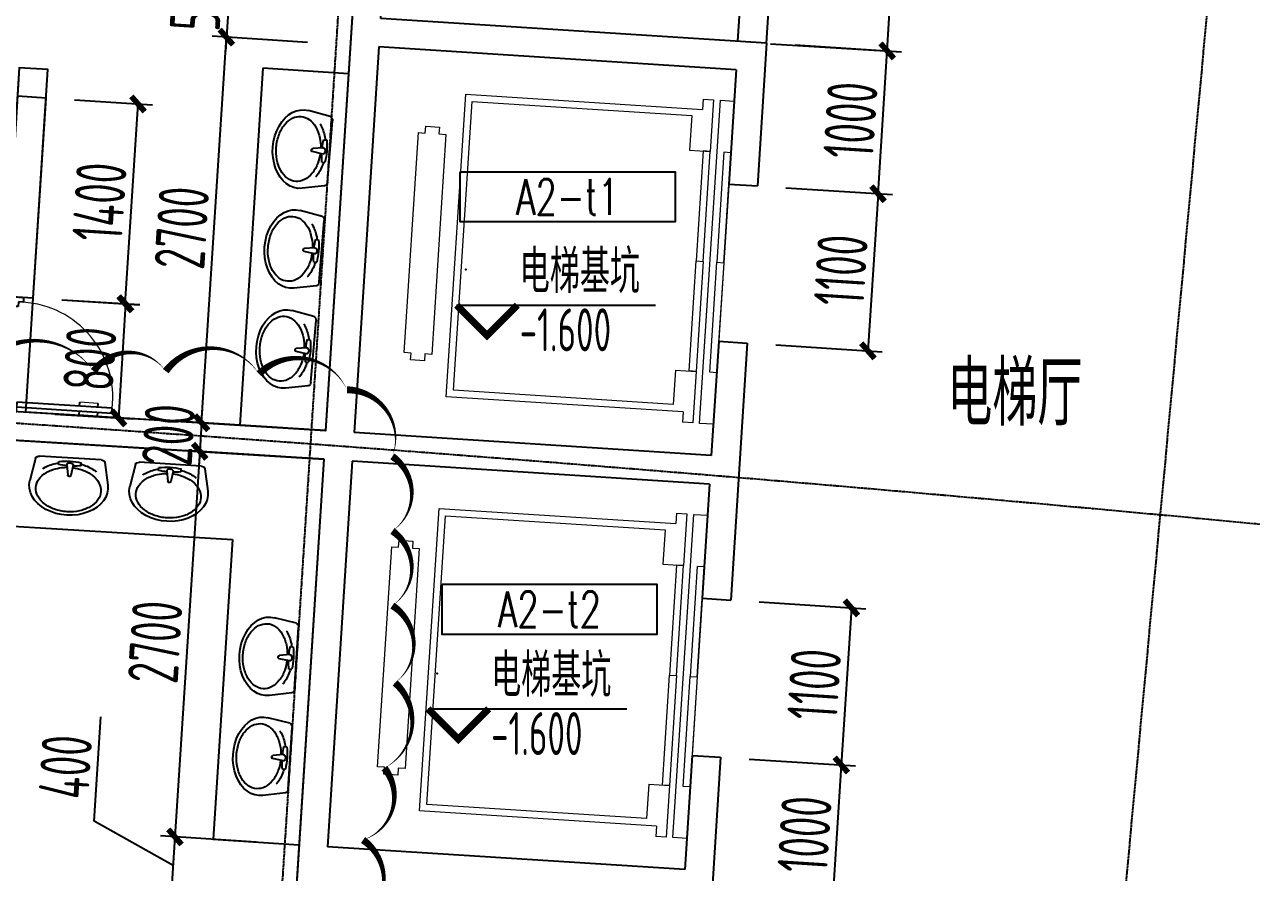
# Model space of a CAD drawing. Header units: millimetres. Extents: x 11639278 to 23698211, y -13072636 to -5537337.
# Drawn here: x 11799443 to 11808014, y -6389309 to -6383384 of the extents above; entities that cross this region are included whole.
import ezdxf
from ezdxf.enums import TextEntityAlignment as Align

# ---------------------------------------------------------------- set-up
doc = ezdxf.new("R2010")
doc.units = ezdxf.units.MM
doc.header["$LTSCALE"] = 10
doc.linetypes.add('A2-RG-AXIS$0$CENTER', pattern=[2, 1.25, -0.25, 0.25, -0.25])
doc.linetypes.add('A2-RG-AXIS$0$DOTE', pattern=[2.42, 2, -0.2, 0.02, -0.2])
for name, color, linetype in [('A2-RB-F1$0$A-DIMS-100', 1, 'Continuous'), ('A2-RD-F1（少）$0$A-1-1-X-toilel$0$A-FIXT', 55, 'Continuous'), ('A2-RG-AXIS$0$A-GRID', 1, 'A2-RG-AXIS$0$CENTER'), ('A2-RI-F1$0$$1$A-SYMB-NUMB-T', 4, 'Continuous'), ('A2-RI-F1$0$$3$A-SYMB', 4, 'Continuous'), ('A2-RI-F1$0$A-DOOR', 32, 'Continuous'), ('A2-RI-F1$0$A-SYMB', 4, 'Continuous'), ('A2-RI-F1$0$A-SYMB-AREA', 4, 'Continuous'), ('A2-RI-F1$0$A-SYMB-NAME', 4, 'Continuous'), ('A2-RI-F1$0$A-WALL', 7, 'Continuous'), ('A2-RS-F1$0$A-HATH-GRAY', 8, 'Continuous')]:
    doc.layers.add(name, color=color, linetype=linetype)
doc.layers.add('A2-RD-F1（少）$0$A-X-AREA', color=6, linetype='Continuous', plot=False)
doc.layers.add('A2-RI-F1$0$A-X-AREA', color=6, linetype='Continuous', plot=False)
doc.layers.add('A2-RV-F1$0$an-stairs', color=3, linetype='Continuous', lineweight=9)
doc.styles.add('A2-RB-F1$0$XD2008', font='hzs.shx', dxfattribs={"width": 0.7, "bigfont": 'hztxt.shx'})
doc.styles.add('A2-RI-F1$0$$1$ECADI-TXT', font='simplex.shx', dxfattribs={"bigfont": 'hztxt.shx'})
doc.styles.add('A2-RI-F1$0$ECADI', font='hzs.shx', dxfattribs={"width": 0.7, "bigfont": 'hztxt.shx'})
doc.styles.add('A2-RI-F1$0$XD2008', font='hzs.shx', dxfattribs={"width": 0.7, "bigfont": 'hztxt.shx'})
doc.dimstyles.new('A2-RB-F1$0$XD100$0', dxfattribs={"dimscale": 100, "dimtxt": 3.5, "dimasz": 1, "dimexe": 1, "dimexo": 2, "dimgap": 0.5, "dimtad": 1, "dimdec": 0, "dimdsep": 46, "dimtxsty": 'A2-RB-F1$0$XD2008', "dimblk1": 'A2-RB-F1$0$_ArchTick', "dimblk2": 'A2-RB-F1$0$_ArchTick', "dimsah": 1, "dimcen": 2.5, "dimclrt": 4, "dimaunit": 1, "dimadec": 0, "dimazin": 0, "dimtfac": 1, "dimtdec": 0, "dimtix": 1, "dimtmove": 1, "dimatfit": 3, "dimfxl": 0, "dimtolj": 1, "dimtzin": 0, "dimarcsym": 0})

# ---------------------------------------------------------------- blocks, each defined once
blk = doc.blocks.new('A2-RG-AXIS')
at = {"layer": 'A2-RG-AXIS$0$A-GRID', "linetype": 'A2-RG-AXIS$0$DOTE'}
for p, q in [((11802922, -6363265.7), (11800933.1, -6394199.2)), ((11809008.7, -6369286.5), (11805278.5, -6409313.1))]:
    blk.add_line(p, q, dxfattribs=at)
for radius in [316700, 313400, 308700]:
    blk.add_arc((11778730.7, -6694178.7), radius, 75.589285, 95.407644, dxfattribs=at)
blk = doc.blocks.new('A2-RV-F1$0$a2-t1')
at = {"layer": 'A2-RV-F1$0$an-stairs', "color": 3}
for p, q in [((-86.6, -1347.2), (86.6, 1347.2)), ((86.6, 1347.2), (2581.5, 1186.8)), ((2578.3, 1136.9), (2411.4, -1457.7)), ((556.7, -1097.2), (692.6, 1016.9)), ((607.8, -1052.2), (737.5, 965.7)), ((692.6, 1016.9), (2346.6, 910.5)), ((737.5, 965.7), (2271.4, 867.1)), ((2326.2, -1283.3), (2471.4, 974.9)), ((2351.2, 982.6), (2346.6, 910.5)), ((2351.2, 982.6), (2423.3, 978)), ((2423.3, 978), (2400.1, 617.6)), ((2471.4, 974.9), (2567.4, 968.7)), ((2271.4, 867.1), (2256, 626.9)), ((2256, 626.9), (2400.1, 617.6)), ((2157.1, -910.6), (2141.7, -1150.9)), ((2157.1, -910.6), (2301.3, -919.9)), ((2301.3, -919.9), (2278.1, -1280.3)), ((2210.7, -1203.5), (556.7, -1097.2)), ((2141.7, -1150.9), (607.8, -1052.2)), ((2210.7, -1203.5), (2206, -1275.6)), ((2278.1, -1280.3), (2206, -1275.6)), ((2422.3, -1289.5), (2326.2, -1283.3)), ((2408.2, -1507.6), (-86.6, -1347.2))]:
    blk.add_line(p, q, dxfattribs=at)
for points in [[(407, -798.1), (403.9, -846.2), (307.8, -840), (310.9, -791.9), (262.9, -788.8), (361.7, 748.7), (409.8, 745.6), (412.9, 793.6), (509, 787.5), (505.9, 739.4), (553.9, 736.3), (455.1, -801.2)], [(2302.7, -148.1), (2350.7, -151.1), (2400.1, 617.6), (2352.1, 620.7)], [(2446.8, -157.3), (2494.8, -160.4), (2544.3, 608.3), (2496.2, 611.4)], [(2302.7, -148.1), (2350.7, -151.1), (2301.3, -919.9), (2253.2, -916.8)], [(2446.8, -157.3), (2494.8, -160.4), (2445.4, -929.2), (2397.4, -926.1)]]:
    blk.add_lwpolyline(points, close=True, dxfattribs=at)
blk = doc.blocks.new('A2-RV-F1')
for p in [(11801832.5, -6384887.4), (11801646.4, -6387781.4)]:
    blk.add_blockref('A2-RV-F1$0$a2-t1', p)
blk = doc.blocks.new('A2-RB-F1$0$_ArchTick')
at = {"color": 0, "linetype": 'ByBlock', "const_width": 0.4}
blk.add_lwpolyline([(-0.5, -0.5), (0.5, 0.5)], dxfattribs=at)
blk = doc.blocks.new('*D1441')
at = {"layer": 'A2-RB-F1$0$A-DIMS-100', "color": 0, "lineweight": -2, "transparency": 16777216}
for p, q in [((11800885.2, -6382972.6), (11800891.6, -6382872.8)), ((11801452.2, -6383009.1), (11800785.4, -6382966.2)), ((11800885.2, -6382972.6), (11800853.1, -6383471.6)), ((11801420.1, -6383508.1), (11800753.3, -6383465.2)), ((11800853.1, -6383471.6), (11800846.7, -6383571.4))]:
    blk.add_line(p, q, dxfattribs=at)
at = {"layer": 'Defpoints', "color": 0, "transparency": 16777216}
for p in [(11801651.8, -6383021.9), (11800853.1, -6383471.6), (11801619.7, -6383520.9)]:
    blk.add_point(p, dxfattribs=at)
at = {"layer": 'A2-RB-F1$0$A-DIMS-100', "color": 0, "lineweight": -2, "transparency": 16777216, "xscale": 100, "yscale": 100, "zscale": 100}
for p, rotation in [((11800885.2, -6382972.6), 266.3211735645602), ((11800853.1, -6383471.6), 86.32117356456017)]:
    blk.add_blockref('A2-RB-F1$0$_ArchTick', p, dxfattribs=dict(at, rotation=rotation))
at = {"layer": 'A2-RB-F1$0$A-DIMS-100', "color": 4, "transparency": 16777216, "insert": (11800644.6, -6383207.7), "char_height": 350, "attachment_point": 5, "rotation": 86.32117, "style": 'A2-RB-F1$0$XD2008'}
blk.add_mtext('\\A1;500', dxfattribs=at)
blk = doc.blocks.new('*D1442')
at = {"layer": 'A2-RB-F1$0$A-DIMS-100', "color": 0, "lineweight": -2, "transparency": 16777216}
for p, q in [((11800679.8, -6386166), (11800853.1, -6383471.6)), ((11801420.1, -6383508.1), (11800753.3, -6383465.2)), ((11801246.9, -6386202.5), (11800580, -6386159.6))]:
    blk.add_line(p, q, dxfattribs=at)
at = {"layer": 'Defpoints', "color": 0, "transparency": 16777216}
for p in [(11800853.1, -6383471.6), (11801619.7, -6383520.9), (11801446.5, -6386215.3)]:
    blk.add_point(p, dxfattribs=at)
at = {"layer": 'A2-RB-F1$0$A-DIMS-100', "color": 0, "lineweight": -2, "transparency": 16777216, "xscale": 100, "yscale": 100, "zscale": 100}
for p, rotation in [((11800853.1, -6383471.6), 86.32117356398663), ((11800679.8, -6386166), 266.3211735639866)]:
    blk.add_blockref('A2-RB-F1$0$_ArchTick', p, dxfattribs=dict(at, rotation=rotation))
at = {"layer": 'A2-RB-F1$0$A-DIMS-100', "color": 4, "transparency": 16777216, "insert": (11800541.9, -6384804.4), "char_height": 350, "attachment_point": 5, "rotation": 86.32117, "style": 'A2-RB-F1$0$XD2008'}
blk.add_mtext('\\A1;2700', dxfattribs=at)
blk = doc.blocks.new('*D1443')
at = {"layer": 'A2-RB-F1$0$A-DIMS-100', "color": 0, "lineweight": -2, "transparency": 16777216}
for p, q in [((11800679.8, -6386166), (11800686.3, -6386066.2)), ((11801246.9, -6386202.5), (11800580, -6386159.6)), ((11800679.8, -6386166), (11800667, -6386365.6)), ((11801234, -6386402.1), (11800567.2, -6386359.2)), ((11800667, -6386365.6), (11800660.6, -6386465.4))]:
    blk.add_line(p, q, dxfattribs=at)
at = {"layer": 'Defpoints', "color": 0, "transparency": 16777216}
for p in [(11801446.5, -6386215.3), (11800667, -6386365.6), (11801433.6, -6386414.9)]:
    blk.add_point(p, dxfattribs=at)
at = {"layer": 'A2-RB-F1$0$A-DIMS-100', "color": 0, "lineweight": -2, "transparency": 16777216, "xscale": 100, "yscale": 100, "zscale": 100}
for p, rotation in [((11800679.8, -6386166), 266.3211735645806), ((11800667, -6386365.6), 86.32117356458068)]:
    blk.add_blockref('A2-RB-F1$0$_ArchTick', p, dxfattribs=dict(at, rotation=rotation))
at = {"layer": 'A2-RB-F1$0$A-DIMS-100', "color": 4, "transparency": 16777216, "insert": (11800448.9, -6386251.4), "char_height": 350, "attachment_point": 5, "rotation": 86.32117, "style": 'A2-RB-F1$0$XD2008'}
blk.add_mtext('\\A1;200', dxfattribs=at)
blk = doc.blocks.new('*D1444')
at = {"layer": 'A2-RB-F1$0$A-DIMS-100', "color": 0, "lineweight": -2, "transparency": 16777216}
for p, q in [((11800667, -6386365.6), (11800493.8, -6389060.1)), ((11801234, -6386402.1), (11800567.2, -6386359.2)), ((11801060.8, -6389096.5), (11800394, -6389053.7))]:
    blk.add_line(p, q, dxfattribs=at)
at = {"layer": 'Defpoints', "color": 0, "transparency": 16777216}
for p in [(11801433.6, -6386414.9), (11800493.8, -6389060.1), (11801260.4, -6389109.4)]:
    blk.add_point(p, dxfattribs=at)
at = {"layer": 'A2-RB-F1$0$A-DIMS-100', "color": 0, "lineweight": -2, "transparency": 16777216, "xscale": 100, "yscale": 100, "zscale": 100}
for p, rotation in [((11800667, -6386365.6), 86.32117356398658), ((11800493.8, -6389060.1), 266.3211735639866)]:
    blk.add_blockref('A2-RB-F1$0$_ArchTick', p, dxfattribs=dict(at, rotation=rotation))
at = {"layer": 'A2-RB-F1$0$A-DIMS-100', "color": 4, "transparency": 16777216, "insert": (11800355.8, -6387698.4), "char_height": 350, "attachment_point": 5, "rotation": 86.32117, "style": 'A2-RB-F1$0$XD2008'}
blk.add_mtext('\\A1;2700', dxfattribs=at)
blk = doc.blocks.new('*D1445')
at = {"layer": 'A2-RB-F1$0$A-DIMS-100', "color": 0, "lineweight": -2, "transparency": 16777216}
for p, q in [((11799929.9, -6388949.4), (11799976.8, -6388220.9)), ((11800480.9, -6389259.8), (11799929.9, -6388949.4)), ((11801060.8, -6389096.5), (11800394, -6389053.7)), ((11800493.8, -6389060.1), (11800468.1, -6389459.5)), ((11801035.1, -6389495.9), (11800368.3, -6389453))]:
    blk.add_line(p, q, dxfattribs=at)
at = {"layer": 'Defpoints', "color": 0, "transparency": 16777216}
for p in [(11801260.4, -6389109.4), (11800468.1, -6389459.5), (11801234.7, -6389508.8)]:
    blk.add_point(p, dxfattribs=at)
at = {"layer": 'A2-RB-F1$0$A-DIMS-100', "color": 0, "lineweight": -2, "transparency": 16777216, "xscale": 100, "yscale": 100, "zscale": 100}
for p, rotation in [((11800493.8, -6389060.1), 86.32117356400697), ((11800468.1, -6389459.5), 266.3211735640069)]:
    blk.add_blockref('A2-RB-F1$0$_ArchTick', p, dxfattribs=dict(at, rotation=rotation))
at = {"layer": 'A2-RB-F1$0$A-DIMS-100', "color": 4, "transparency": 16777216, "insert": (11799728.8, -6388570.7), "char_height": 350, "attachment_point": 5, "rotation": 86.32117, "style": 'A2-RB-F1$0$XD2008'}
blk.add_mtext('\\A1;400', dxfattribs=at)
blk = doc.blocks.new('*D1446')
at = {"layer": 'A2-RB-F1$0$A-DIMS-100', "color": 0, "lineweight": -2, "transparency": 16777216}
for p, q in [((11801931.9, -6383340.6), (11801967.9, -6382781.3)), ((11804456.3, -6383041.5), (11801961.5, -6382881.1)), ((11804426.8, -6383501), (11804462.7, -6382941.7))]:
    blk.add_line(p, q, dxfattribs=at)
at = {"layer": 'Defpoints', "color": 0, "transparency": 16777216}
for p in [(11801961.5, -6382881.1), (11801919.1, -6383540.1), (11804413.9, -6383700.6)]:
    blk.add_point(p, dxfattribs=at)
at = {"layer": 'A2-RB-F1$0$A-DIMS-100', "color": 0, "lineweight": -2, "transparency": 16777216, "xscale": 100, "yscale": 100, "zscale": 100}
for p, rotation in [((11801961.5, -6382881.1), 176.3211735639618), ((11804456.3, -6383041.5), 356.3211735639617)]:
    blk.add_blockref('A2-RB-F1$0$_ArchTick', p, dxfattribs=dict(at, rotation=rotation))
at = {"layer": 'A2-RB-F1$0$A-DIMS-100', "color": 4, "transparency": 16777216, "insert": (11803223.3, -6382736.7), "char_height": 350, "attachment_point": 5, "rotation": 356.32117, "style": 'A2-RB-F1$0$XD2008'}
blk.add_mtext('\\A1;2500', dxfattribs=at)
blk = doc.blocks.new('*D1183')
at = {"layer": 'A2-RB-F1$0$A-DIMS-100', "color": 0, "lineweight": -2, "transparency": 16777216}
for p, q in [((11804426.8, -6383501), (11804462.7, -6382941.7)), ((11804626.4, -6383513.8), (11804662.3, -6382954.5)), ((11804456.3, -6383041.5), (11804356.5, -6383035.1)), ((11804456.3, -6383041.5), (11804655.9, -6383054.3)), ((11804655.9, -6383054.3), (11804755.7, -6383060.7))]:
    blk.add_line(p, q, dxfattribs=at)
at = {"layer": 'Defpoints', "color": 0, "transparency": 16777216}
for p in [(11804655.9, -6383054.3), (11804413.9, -6383700.6), (11804613.5, -6383713.4)]:
    blk.add_point(p, dxfattribs=at)
at = {"layer": 'A2-RB-F1$0$A-DIMS-100', "color": 0, "lineweight": -2, "transparency": 16777216, "xscale": 100, "yscale": 100, "zscale": 100}
for p, rotation in [((11804456.3, -6383041.5), 356.3211735639975), ((11804655.9, -6383054.3), 176.3211735639975)]:
    blk.add_blockref('A2-RB-F1$0$_ArchTick', p, dxfattribs=dict(at, rotation=rotation))
at = {"layer": 'A2-RB-F1$0$A-DIMS-100', "color": 4, "transparency": 16777216, "insert": (11804570.5, -6382823.4), "char_height": 350, "attachment_point": 5, "rotation": 356.32117, "style": 'A2-RB-F1$0$XD2008'}
blk.add_mtext('\\A1;200', dxfattribs=at)
blk = doc.blocks.new('*D1186')
at = {"layer": 'A2-RB-F1$0$A-DIMS-100', "color": 0, "lineweight": -2, "transparency": 16777216}
for p, q in [((11804761.8, -6384524.6), (11805505.1, -6384572.4)), ((11805405.3, -6384565.9), (11805334.7, -6385663.7)), ((11804691.2, -6385622.3), (11805434.5, -6385670.1))]:
    blk.add_line(p, q, dxfattribs=at)
at = {"layer": 'Defpoints', "color": 0, "transparency": 16777216}
for p in [(11804562.2, -6384511.7), (11804491.6, -6385609.5), (11805334.7, -6385663.7)]:
    blk.add_point(p, dxfattribs=at)
at = {"layer": 'A2-RB-F1$0$A-DIMS-100', "color": 0, "lineweight": -2, "transparency": 16777216, "xscale": 100, "yscale": 100, "zscale": 100}
for p, rotation in [((11805405.3, -6384565.9), 86.32117356405924), ((11805334.7, -6385663.7), 266.3211735640593)]:
    blk.add_blockref('A2-RB-F1$0$_ArchTick', p, dxfattribs=dict(at, rotation=rotation))
at = {"layer": 'A2-RB-F1$0$A-DIMS-100', "color": 4, "transparency": 16777216, "insert": (11805145.5, -6385100.4), "char_height": 350, "attachment_point": 5, "rotation": 86.32117, "style": 'A2-RB-F1$0$XD2008'}
blk.add_mtext('\\A1;1100', dxfattribs=at)
blk = doc.blocks.new('*D1187')
at = {"layer": 'A2-RB-F1$0$A-DIMS-100', "color": 0, "lineweight": -2, "transparency": 16777216}
for p, q in [((11804825.9, -6383526.6), (11805569.3, -6383574.4)), ((11805405.3, -6384565.9), (11805469.5, -6383568)), ((11804761.8, -6384524.6), (11805505.1, -6384572.4))]:
    blk.add_line(p, q, dxfattribs=at)
at = {"layer": 'Defpoints', "color": 0, "transparency": 16777216}
for p in [(11804626.4, -6383513.8), (11805469.5, -6383568), (11804562.2, -6384511.7)]:
    blk.add_point(p, dxfattribs=at)
at = {"layer": 'A2-RB-F1$0$A-DIMS-100', "color": 0, "lineweight": -2, "transparency": 16777216, "xscale": 100, "yscale": 100, "zscale": 100}
for p, rotation in [((11805469.5, -6383568), 86.32117356404318), ((11805405.3, -6384565.9), 266.3211735640432)]:
    blk.add_blockref('A2-RB-F1$0$_ArchTick', p, dxfattribs=dict(at, rotation=rotation))
at = {"layer": 'A2-RB-F1$0$A-DIMS-100', "color": 4, "transparency": 16777216, "insert": (11805212.9, -6384052.5), "char_height": 350, "attachment_point": 5, "rotation": 86.32117, "style": 'A2-RB-F1$0$XD2008'}
blk.add_mtext('\\A1;1000', dxfattribs=at)
blk = doc.blocks.new('*D1188')
at = {"layer": 'A2-RB-F1$0$A-DIMS-100', "color": 0, "lineweight": -2, "transparency": 16777216}
for p, q in [((11804575.7, -6387418.6), (11805319, -6387466.4)), ((11805219.3, -6387460), (11805148.7, -6388557.7)), ((11804505.1, -6388516.3), (11805248.5, -6388564.1))]:
    blk.add_line(p, q, dxfattribs=at)
at = {"layer": 'Defpoints', "color": 0, "transparency": 16777216}
for p in [(11804376.1, -6387405.8), (11804305.5, -6388503.5), (11805148.7, -6388557.7)]:
    blk.add_point(p, dxfattribs=at)
at = {"layer": 'A2-RB-F1$0$A-DIMS-100', "color": 0, "lineweight": -2, "transparency": 16777216, "xscale": 100, "yscale": 100, "zscale": 100}
for p, rotation in [((11805219.3, -6387460), 86.32117356405924), ((11805148.7, -6388557.7), 266.3211735640593)]:
    blk.add_blockref('A2-RB-F1$0$_ArchTick', p, dxfattribs=dict(at, rotation=rotation))
at = {"layer": 'A2-RB-F1$0$A-DIMS-100', "color": 4, "transparency": 16777216, "insert": (11804959.4, -6387994.4), "char_height": 350, "attachment_point": 5, "rotation": 86.32117, "style": 'A2-RB-F1$0$XD2008'}
blk.add_mtext('\\A1;1100', dxfattribs=at)
blk = doc.blocks.new('*D1189')
at = {"layer": 'A2-RB-F1$0$A-DIMS-100', "color": 0, "lineweight": -2, "transparency": 16777216}
for p, q in [((11804505.1, -6388516.3), (11805248.5, -6388564.1)), ((11805148.7, -6388557.7), (11805084.5, -6389555.6)), ((11804441, -6389514.3), (11805184.3, -6389562.1))]:
    blk.add_line(p, q, dxfattribs=at)
at = {"layer": 'Defpoints', "color": 0, "transparency": 16777216}
for p in [(11804305.5, -6388503.5), (11804241.4, -6389501.4), (11805084.5, -6389555.6)]:
    blk.add_point(p, dxfattribs=at)
at = {"layer": 'A2-RB-F1$0$A-DIMS-100', "color": 0, "lineweight": -2, "transparency": 16777216, "xscale": 100, "yscale": 100, "zscale": 100}
for p, rotation in [((11805148.7, -6388557.7), 86.32117356369089), ((11805084.5, -6389555.6), 266.3211735636909)]:
    blk.add_blockref('A2-RB-F1$0$_ArchTick', p, dxfattribs=dict(at, rotation=rotation))
at = {"layer": 'A2-RB-F1$0$A-DIMS-100', "color": 4, "transparency": 16777216, "insert": (11804892.1, -6389042.2), "char_height": 350, "attachment_point": 5, "rotation": 86.32117, "style": 'A2-RB-F1$0$XD2008'}
blk.add_mtext('\\A1;1000', dxfattribs=at)
blk = doc.blocks.new('*D886')
at = {"layer": 'A2-RB-F1$0$A-DIMS-100', "color": 0, "lineweight": -2, "transparency": 16777216}
for p, q in [((11799793.3, -6383910.3), (11800336, -6383945.2)), ((11800146.4, -6385335.9), (11800236.2, -6383938.8)), ((11799703.5, -6385307.4), (11800246.2, -6385342.3))]:
    blk.add_line(p, q, dxfattribs=at)
at = {"layer": 'Defpoints', "color": 0, "transparency": 16777216}
for p in [(11799593.7, -6383897.5), (11800236.2, -6383938.8), (11799503.9, -6385294.6)]:
    blk.add_point(p, dxfattribs=at)
at = {"layer": 'A2-RB-F1$0$A-DIMS-100', "color": 0, "lineweight": -2, "transparency": 16777216, "xscale": 100, "yscale": 100, "zscale": 100}
for p, rotation in [((11800236.2, -6383938.8), 86.32117356358567), ((11800146.4, -6385335.9), 266.3211735635857)]:
    blk.add_blockref('A2-RB-F1$0$_ArchTick', p, dxfattribs=dict(at, rotation=rotation))
at = {"layer": 'A2-RB-F1$0$A-DIMS-100', "color": 4, "transparency": 16777216, "insert": (11799966.8, -6384622.9), "char_height": 350, "attachment_point": 5, "rotation": 86.32117, "style": 'A2-RB-F1$0$XD2008'}
blk.add_mtext('\\A1;1400', dxfattribs=at)
blk = doc.blocks.new('*D887')
at = {"layer": 'A2-RB-F1$0$A-DIMS-100', "color": 0, "lineweight": -2, "transparency": 16777216}
for p, q in [((11799703.5, -6385306.8), (11800248.6, -6385340.3)), ((11800148.8, -6385334.2), (11800099.8, -6386132.7)), ((11799654.5, -6386105.3), (11800199.6, -6386138.8))]:
    blk.add_line(p, q, dxfattribs=at)
at = {"layer": 'Defpoints', "color": 0, "transparency": 16777216}
for p in [(11799503.9, -6385294.6), (11799454.9, -6386093.1), (11800099.8, -6386132.7)]:
    blk.add_point(p, dxfattribs=at)
at = {"layer": 'A2-RB-F1$0$A-DIMS-100', "color": 0, "lineweight": -2, "transparency": 16777216, "xscale": 100, "yscale": 100, "zscale": 100}
for p, rotation in [((11800148.8, -6385334.2), 86.4863543222345), ((11800099.8, -6386132.7), 266.4863543222345)]:
    blk.add_blockref('A2-RB-F1$0$_ArchTick', p, dxfattribs=dict(at, rotation=rotation))
at = {"layer": 'A2-RB-F1$0$A-DIMS-100', "color": 4, "transparency": 16777216, "insert": (11799899.7, -6385719.6), "char_height": 350, "attachment_point": 5, "rotation": 86.48635, "style": 'A2-RB-F1$0$XD2008'}
blk.add_mtext('\\A1;800', dxfattribs=at)
blk = doc.blocks.new('*D1139')
at = {"layer": 'A2-RB-F1$0$A-DIMS-100', "color": 0, "lineweight": -2, "transparency": 16777216}
for p, q in [((11804744.7, -6382021.8), (11805658.8, -6382076.4)), ((11805469.5, -6383568), (11805559, -6382070.4)), ((11804655.2, -6383519.4), (11805569.3, -6383574))]:
    blk.add_line(p, q, dxfattribs=at)
at = {"layer": 'Defpoints', "color": 0, "transparency": 16777216}
for p in [(11804545.1, -6382009.8), (11805559, -6382070.4), (11804455.6, -6383507.4)]:
    blk.add_point(p, dxfattribs=at)
at = {"layer": 'A2-RB-F1$0$A-DIMS-100', "color": 0, "lineweight": -2, "transparency": 16777216, "xscale": 100, "yscale": 100, "zscale": 100}
for p, rotation in [((11805559, -6382070.4), 86.5812170971296), ((11805469.5, -6383568), 266.5812170971296)]:
    blk.add_blockref('A2-RB-F1$0$_ArchTick', p, dxfattribs=dict(at, rotation=rotation))
at = {"layer": 'A2-RB-F1$0$A-DIMS-100', "color": 4, "transparency": 16777216, "insert": (11805289.6, -6382805.8), "char_height": 350, "attachment_point": 5, "rotation": 86.58122, "style": 'A2-RB-F1$0$XD2008'}
blk.add_mtext('\\A1;1500', dxfattribs=at)
blk = doc.blocks.new('A2-RS-F1')
at = {"layer": 'A2-RS-F1$0$A-HATH-GRAY', "ltscale": 3}
h = blk.add_hatch(color=256, dxfattribs=at)
h.paths.add_polyline_path([(11790490.7, -6377046.5), (11789491.3, -6377010.6), (11789445.2, -6378310.2), (11790444.5, -6378345.7)], flags=16)
h.paths.add_polyline_path([(11794711.1, -6377235.6), (11794112.3, -6377197.1), (11794061, -6377995.6), (11794659.8, -6378034.1)], flags=0)
h.paths.add_polyline_path([(11794483.3, -6380778.7), (11793884.5, -6380740.2), (11793833.2, -6381538.6), (11794432, -6381577.1)], flags=0)
h.paths.add_polyline_path([(11793886.5, -6390060.6), (11793287.7, -6390022.1), (11793236.4, -6390820.5), (11793835.2, -6390859)], flags=0)
h.paths.add_polyline_path([(11793658.7, -6393603.7), (11793059.9, -6393565.2), (11793008.6, -6394363.6), (11793607.4, -6394402.1)], flags=0)
h.paths.add_polyline_path([(11789926.5, -6392936.5), (11788927.1, -6392900.6), (11788881, -6394200.2), (11789880.4, -6394235.7)], flags=16)
h.paths.add_polyline_path([(11781272, -6392739.2), (11780272, -6392732.1), (11780263.2, -6394032.4), (11781263.2, -6394039.2)], flags=16)
h.paths.add_polyline_path([(11772615.4, -6392790.7), (11771615.7, -6392812.3), (11771644.2, -6394112.4), (11772644, -6394090.4)], flags=16)
h.paths.add_polyline_path([(11771835.6, -6400549.4, 1), (11772735.6, -6400549.4, 1)])
h.paths.add_polyline_path([(11789601.8, -6400663.7, 1), (11788701.8, -6400663.7, 1)], flags=0)
h.paths.add_polyline_path([(11797125.5, -6401083.9, 1), (11798025.5, -6401083.9, 1)], flags=0)
h.paths.add_polyline_path([(11772266.5, -6376894.6), (11771266.7, -6376916.1), (11771295.3, -6378216.2), (11772295, -6378194.3)], flags=16)
h.paths.add_polyline_path([(11781379.7, -6376839.6), (11780379.7, -6376832.4), (11780370.9, -6378132.8), (11781370.9, -6378139.6)], flags=16)
h.paths.add_polyline_path([(11752826.5, -6385566), (11752029, -6385629.4), (11752187.6, -6387623.1), (11752985.1, -6387559.7)], flags=17)
h.paths.add_polyline_path([(11757362.8, -6385212.9), (11756565.3, -6385276.3), (11756723.9, -6387270.1), (11757521.2, -6387204.8)], flags=17)
h.paths.add_polyline_path([(11762965.1, -6393140.9), (11763031, -6394439.6), (11764029.7, -6394388.9), (11763963.9, -6393090.2)])
h.paths.add_polyline_path([(11793008.6, -6394363.6), (11793607.4, -6394402.1), (11793658.7, -6393603.7), (11793059.9, -6393565.2)], flags=17)
h.paths.add_polyline_path([(11793236.4, -6390820.5), (11793835.2, -6390859), (11793886.5, -6390060.6), (11793287.7, -6390022.1)], flags=17)
h.paths.add_polyline_path([(11793833.2, -6381538.6), (11794432, -6381577.1), (11794483.3, -6380778.7), (11793884.5, -6380740.2)], flags=17)
h.paths.add_polyline_path([(11794061, -6377995.6), (11794659.8, -6378034.1), (11794711.1, -6377235.6), (11794112.3, -6377197.1)], flags=17)
h.paths.add_polyline_path([(11762159.9, -6377261.3), (11762225.8, -6378560), (11763224.5, -6378509.3), (11763158.6, -6377210.6)], flags=17)
edge = h.paths.add_edge_path(flags=16)
edge.add_arc((11772285.6, -6400549.4), 450, 0, 360)
edge = h.paths.add_edge_path(flags=16)
edge.add_arc((11789151.8, -6400663.7), 450, 0, 360)
edge = h.paths.add_edge_path()
edge.add_arc((11763857, -6400855.6), 450, 0, 360)
edge = h.paths.add_edge_path(flags=17)
edge.add_arc((11797575.5, -6401083.9), 450, 0, 360)
edge = h.paths.add_edge_path()
edge.add_arc((11755440.6, -6401403.6), 450, 0, 360)
h.paths.add_polyline_path([(11756756.1, -6377586.7), (11756914.7, -6379580.4), (11756117.2, -6379643.9), (11755958.6, -6377650.1)], flags=17)
h.paths.add_polyline_path([(11757322.6, -6394796.6), (11758120, -6394731.3), (11758001.2, -6393237.8), (11757203.7, -6393301.3)])
h.paths.add_polyline_path([(11752786.3, -6395149.5), (11753583.8, -6395086), (11753449, -6393391.4), (11752651.5, -6393454.8)])
h.paths.add_polyline_path([(11751581, -6379997.1), (11752378.4, -6379933.7), (11752219.8, -6377940), (11751422.4, -6378003.4)])
edge = h.paths.add_edge_path()
edge.add_line((11771615.7, -6392812.7), (11771644.2, -6394112.4))
edge.add_line((11771644.2, -6394112.4), (11772644, -6394090.4))
edge.add_line((11772644, -6394090.4), (11772615.4, -6392790.7))
edge.add_line((11772615.4, -6392790.7), (11771615.7, -6392812.3))
edge.add_line((11780272, -6392732.4), (11780263.2, -6394032.4))
edge.add_line((11780263.2, -6394032.4), (11781263.2, -6394039.2))
edge.add_line((11781263.2, -6394039.2), (11781272, -6392739.2))
edge.add_line((11781272, -6392739.2), (11780272, -6392732.1))
edge.add_line((11788927.1, -6392901), (11788881, -6394200.2))
edge.add_line((11788881, -6394200.2), (11789880.4, -6394235.7))
edge.add_line((11789880.4, -6394235.7), (11789926.5, -6392936.5))
edge.add_line((11789926.5, -6392936.5), (11788927.1, -6392900.6))
edge.add_line((11789491.3, -6377011), (11789445.2, -6378310.2))
edge.add_line((11789445.2, -6378310.2), (11790444.5, -6378345.7))
edge.add_line((11790444.5, -6378345.7), (11790490.7, -6377046.5))
edge.add_line((11790490.7, -6377046.5), (11789491.3, -6377010.6))
edge.add_line((11780379.7, -6376832.8), (11780370.9, -6378132.8))
edge.add_line((11780370.9, -6378132.8), (11781370.9, -6378139.6))
edge.add_line((11781370.9, -6378139.6), (11781379.7, -6376839.6))
edge.add_line((11781379.7, -6376839.6), (11780379.7, -6376832.4))
edge.add_line((11771266.7, -6376916.5), (11771295.3, -6378216.2))
edge.add_line((11771295.3, -6378216.2), (11772295, -6378194.3))
edge.add_line((11772295, -6378194.3), (11772266.5, -6376894.6))
edge.add_line((11772266.5, -6376894.6), (11771266.7, -6376916.1))
edge.add_line((11756723.9, -6387270.1), (11757521.2, -6387204.8))
edge.add_line((11756565.3, -6385276.3), (11757362.8, -6385212.9))
edge.add_line((11756565.3, -6385276.3), (11756723.9, -6387270.1))
edge.add_line((11752187.6, -6387623.1), (11752985.1, -6387559.7))
edge.add_line((11752029, -6385629.4), (11752826.5, -6385566))
edge.add_line((11752029, -6385629.4), (11752187.6, -6387623.2))
edge.add_line((11752826.5, -6385566), (11752985.1, -6387559.7))
edge.add_line((11757362.2, -6385205.2), (11757521.2, -6387204.8))
edge = h.paths.add_edge_path()
edge.add_arc((11847549.5, -6408655.2), 450, 0, 360)
h.paths.add_polyline_path([(11818747.1, -6372607.5), (11817357.2, -6372439.1), (11817138.8, -6374225.8), (11818528.7, -6374394.2)])
h.paths.add_polyline_path([(11827964.2, -6373889.1), (11826579.8, -6373680.9), (11826310.1, -6375460.6), (11827694.6, -6375668.8)])
h.paths.add_polyline_path([(11837140.7, -6375434.8), (11835762.8, -6375187), (11835442.2, -6376958.2), (11836820.1, -6377206.1)])
h.paths.add_polyline_path([(11814457.2, -6396161.7), (11815846.9, -6396331.6), (11816041, -6394743.5), (11814651.4, -6394573.1)])
h.paths.add_polyline_path([(11851385, -6401917.5), (11850605.4, -6401737.8), (11850371.1, -6402710), (11851150.7, -6402889.7)])
h.paths.add_polyline_path([(11846959.8, -6400859), (11846180.2, -6400679.3), (11845945.9, -6401651.6), (11846725.5, -6401831.3)])
h.paths.add_polyline_path([(11841338.2, -6400630.1), (11839968.3, -6400341.3), (11840298.4, -6398775.8), (11841668.4, -6399064)])
h.paths.add_polyline_path([(11831505.8, -6398704), (11832883.4, -6398953.4), (11833168.4, -6397379), (11831790.9, -6397129.1)])
h.paths.add_polyline_path([(11822999.8, -6397310.5), (11824384, -6397520.2), (11824623.6, -6395938.3), (11823239.5, -6395728)])
h.paths.add_polyline_path([(11806985.1, -6395311.3), (11806188.5, -6395237.1), (11806299.9, -6394042), (11807096.4, -6394116.5)])
h.paths.add_polyline_path([(11800592, -6394828.7), (11801190.8, -6394867.2), (11801242.1, -6394068.8), (11800643.4, -6394030.3)])
h.paths.add_polyline_path([(11793008.6, -6394363.6), (11793607.4, -6394402.1), (11793658.7, -6393603.7), (11793059.9, -6393565.2)], flags=17)
h.paths.add_polyline_path([(11800819.8, -6391285.9), (11801418.6, -6391324.4), (11801469.9, -6390525.9), (11800871.2, -6390487.4)])
h.paths.add_polyline_path([(11793236.4, -6390820.5), (11793835.2, -6390859), (11793886.5, -6390060.6), (11793287.7, -6390022.1)], flags=17)
h.paths.add_polyline_path([(11853037, -6395063.6), (11853271.3, -6394091.4), (11852491.7, -6393911.7), (11852257.4, -6394883.9)])
h.paths.add_polyline_path([(11854911.5, -6387286.2), (11855145.9, -6386314), (11854366.3, -6386134.3), (11854131.9, -6387106.5)])
h.paths.add_polyline_path([(11846269, -6377243.5), (11844898.8, -6376956.1), (11844527.5, -6378717.4), (11845897.7, -6379004.7)])
h.paths.add_polyline_path([(11848611.8, -6394005), (11848846.2, -6393032.8), (11848066.6, -6392853.1), (11847832.2, -6393825.3)])
h.paths.add_polyline_path([(11850486.4, -6386227.4), (11850720.8, -6385255.2), (11849941.2, -6385075.5), (11849706.8, -6386047.7)])
h.paths.add_polyline_path([(11843712.1, -6384523.3), (11844299.2, -6384647.1), (11844423, -6384060), (11843835.9, -6383936.2)])
h.paths.add_polyline_path([(11842061.7, -6392351.2), (11842648.8, -6392475), (11842772.6, -6391887.9), (11842185.5, -6391764.1)])
h.paths.add_polyline_path([(11808357.4, -6373042.4), (11808954.8, -6373098.1), (11809029, -6372301.4), (11808431.6, -6372245.8)])
h.paths.add_polyline_path([(11793833.2, -6381538.6), (11794432, -6381577.1), (11794483.3, -6380778.7), (11793884.5, -6380740.2)], flags=17)
h.paths.add_polyline_path([(11801416.6, -6382004.6), (11802015.3, -6382043.1), (11802066.7, -6381244.7), (11801467.9, -6381206.2)])
h.paths.add_polyline_path([(11801644.4, -6378461.8), (11802243.1, -6378500.3), (11802294.5, -6377701.9), (11801695.7, -6377663.4)])
h.paths.add_polyline_path([(11794061, -6377995.6), (11794659.8, -6378034.1), (11794711.1, -6377235.6), (11794112.3, -6377197.1)], flags=17)
h.paths.add_polyline_path([(11808460.5, -6379479.9), (11807663.9, -6379405.7), (11807775.3, -6378210.6), (11808571.8, -6378285.1)])
edge = h.paths.add_edge_path(flags=16)
edge.add_arc((11772285.6, -6400549.4), 450, 0, 360)
edge = h.paths.add_edge_path(flags=17)
edge.add_arc((11789151.8, -6400663.7), 450, 0, 360)
edge = h.paths.add_edge_path(flags=17)
edge.add_arc((11797575.5, -6401083.9), 450, 0, 360)
edge = h.paths.add_edge_path()
edge.add_arc((11805983.7, -6401745.9), 450, 0, 360)
edge = h.paths.add_edge_path()
edge.add_arc((11814369.4, -6402649), 450, 0, 360)
edge = h.paths.add_edge_path()
edge.add_arc((11822725.7, -6403792.5), 450, 0, 360)
edge = h.paths.add_edge_path()
edge.add_arc((11831045.7, -6405175.5), 450, 0, 360)
edge = h.paths.add_edge_path()
edge.add_arc((11839322.6, -6406796.9), 450, 0, 360)
edge = h.paths.add_edge_path(flags=17)
edge.add_line((11771615.7, -6392812.7), (11771644.2, -6394112.4))
edge.add_line((11771644.2, -6394112.4), (11772644, -6394090.4))
edge.add_line((11772644, -6394090.4), (11772615.4, -6392790.7))
edge.add_line((11772615.4, -6392790.7), (11771615.7, -6392812.3))
edge.add_line((11780272, -6392732.4), (11780263.2, -6394032.4))
edge.add_line((11780263.2, -6394032.4), (11781263.2, -6394039.2))
edge.add_line((11781263.2, -6394039.2), (11781272, -6392739.2))
edge.add_line((11781272, -6392739.2), (11780272, -6392732.1))
edge.add_line((11788927.1, -6392901), (11788881, -6394200.2))
edge.add_line((11788881, -6394200.2), (11789880.4, -6394235.7))
edge.add_line((11789880.4, -6394235.7), (11789926.5, -6392936.5))
edge.add_line((11789926.5, -6392936.5), (11788927.1, -6392900.6))
edge.add_line((11789491.3, -6377011), (11789445.2, -6378310.2))
edge.add_line((11789445.2, -6378310.2), (11790444.5, -6378345.7))
edge.add_line((11790444.5, -6378345.7), (11790490.7, -6377046.5))
edge.add_line((11790490.7, -6377046.5), (11789491.3, -6377010.6))
edge.add_line((11780379.7, -6376832.8), (11780370.9, -6378132.8))
edge.add_line((11780370.9, -6378132.8), (11781370.9, -6378139.6))
edge.add_line((11781370.9, -6378139.6), (11781379.7, -6376839.6))
edge.add_line((11781379.7, -6376839.6), (11780379.7, -6376832.4))
edge.add_line((11771266.7, -6376916.5), (11771295.3, -6378216.2))
edge.add_line((11771295.3, -6378216.2), (11772295, -6378194.3))
edge.add_line((11772295, -6378194.3), (11772266.5, -6376894.6))
edge.add_line((11772266.5, -6376894.6), (11771266.7, -6376916.1))
edge = h.paths.add_edge_path()
edge.add_arc((11780719.5, -6400485.4), 450, 0, 360)
blk = doc.blocks.new('A2-RI-F1$0$ECADI-TAG-HGHT（国标）')
at = {"color": 1}
blk.add_line((-2.121, 2.121), (11.768, 2.121), dxfattribs=at)
at = {"color": 1, "const_width": 0.5}
blk.add_lwpolyline([(-2.121, 2.121), (0, 0), (2.121, 2.121)], dxfattribs=at)
at = {"color": 1}
blk.add_point((-1.481, 4.6), dxfattribs=at)
at = {"style": 'A2-RI-F1$0$XD2008', "width": 0.7}
blk.add_attdef('FL', text='', height=3, dxfattribs=at).set_placement((-2.689, 2.967), align=Align.RIGHT)
for tag, p in [('F.F.L.', (2.284, 2.967)), ('T.O.S.', (2.284, -1.104))]:
    blk.add_attdef(tag, p, '', height=3, dxfattribs=at)
blk = doc.blocks.new('A2-RI-F1$0$5erhfh')
at = {"layer": 'A2-RI-F1$0$A-SYMB-AREA', "style": 'A2-RI-F1$0$ECADI', "width": 0.7}
blk.add_attdef('340M2', text='', height=2.5, dxfattribs=at).set_placement((0, 1.25), align=Align.MIDDLE_LEFT)
at = {"layer": 'A2-RI-F1$0$A-SYMB-NAME', "style": 'A2-RI-F1$0$ECADI', "width": 0.7}
blk.add_attdef('CHINESENAME', (-12.292, 3.087), '', height=4.5, dxfattribs=at)
blk = doc.blocks.new('A2-RI-F1$0$door-1000')
for p, q in [((0.649, 0.647), (0.708, 0.706)), ((0.679, 0.618), (0.649, 0.647)), ((0.708, 0.647), (0.679, 0.618)), ((0.708, 0.706), (0.708, 0.706)), ((0.708, 0.706), (0.767, 0.647)), ((0.738, 0.617), (0.708, 0.647)), ((0.767, 0.647), (0.738, 0.617)), ((0.059, 0.059), (0, 0)), ((0, 0), (0.059, -0.059)), ((0, 0), (0, 0)), ((0.088, 0.029), (0.059, 0.059)), ((0.059, 0), (0.088, 0.029)), ((0.088, -0.03), (0.059, 0)), ((0.059, -0.059), (0.088, -0.03)), ((0.118, 0), (0.088, -0.03)), ((0.088, -0.03), (0.677, -0.62)), ((0.706, -0.59), (0.118, 0)), ((0.451, -0.443), (0.476, -0.418)), ((0.505, -0.389), (0.53, -0.364)), ((0.564, -0.557), (0.589, -0.532)), ((0.618, -0.502), (0.643, -0.477)), ((0.677, -0.62), (0.706, -0.59))]:
    blk.add_line(p, q)
at = {"lineweight": 13}
for p, q in [((0.643, -0.477), (0.53, -0.364)), ((0.564, -0.557), (0.451, -0.443))]:
    blk.add_line(p, q, dxfattribs=at)
blk.add_arc((0.148, 0.028), 0.833, 312.035, 44.9727, dxfattribs=at)
blk = doc.blocks.new('A2-RI-F1$0$$1$ECADI-TAG-CODE')
at = {"layer": 'A2-RI-F1$0$$1$A-SYMB-NUMB-T', "color": 1}
blk.add_lwpolyline([(0, 3.5), (15, 3.5), (15, 0), (0, 0)], close=True, dxfattribs=at)
at = {"layer": 'A2-RI-F1$0$$1$A-SYMB-NUMB-T', "style": 'A2-RI-F1$0$$1$ECADI-TXT', "width": 0.7}
blk.add_attdef('CODE', text='', height=2.5, dxfattribs=at).set_placement((7.5, 1.75), align=Align.MIDDLE_CENTER)
blk = doc.blocks.new('A2-RI-F1')
at = {"layer": 'A2-RI-F1$0$A-WALL'}
for p, q in [((11801751.6, -6383028.3), (11801546.3, -6386221.5)), ((11804626.4, -6383513.8), (11801931.9, -6383340.6)), ((11801919.1, -6383540.1), (11801745.8, -6386234.6)), ((11804413.9, -6383700.6), (11801919.1, -6383540.1)), ((11804626.4, -6383513.8), (11804562.2, -6384511.7)), ((11804413.9, -6383700.6), (11804362.6, -6384498.9)), ((11799593.7, -6383897.5), (11799394.1, -6383885.2)), ((11799503.9, -6385294.6), (11799593.7, -6383897.5)), ((11804362.6, -6384498.9), (11804562.2, -6384511.7)), ((11799503.9, -6385294.6), (11793814.6, -6384945.2)), ((11804292, -6385596.6), (11804240.7, -6386395)), ((11804292, -6385596.6), (11804491.6, -6385609.5)), ((11804491.6, -6385609.5), (11804376.1, -6387405.8)), ((11801546.3, -6386221.5), (11793763.2, -6385743.6)), ((11801533.4, -6386421.1), (11797569.8, -6386177.7)), ((11804240.7, -6386395), (11801745.8, -6386234.6)), ((11801533.4, -6386421.1), (11801334.5, -6389515.2)), ((11801733, -6386434.2), (11801559.8, -6389128.6)), ((11804227.9, -6386594.6), (11801733, -6386434.2)), ((11804227.9, -6386594.6), (11804176.5, -6387392.9)), ((11804176.5, -6387392.9), (11804376.1, -6387405.8)), ((11804105.9, -6388490.7), (11804054.6, -6389289)), ((11804105.9, -6388490.7), (11804305.5, -6388503.5)), ((11804305.5, -6388503.5), (11804241.4, -6389501.4)), ((11804054.6, -6389289), (11801559.8, -6389128.6))]:
    blk.add_line(p, q, dxfattribs=at)
at = {"layer": 'A2-RI-F1$0$A-X-AREA'}
for points in [[(11794032.8, -6381551.5), (11794431.9, -6381577.6), (11794471.1, -6380978.3), (11801455.1, -6381405.8), (11801418.4, -6382004.7), (11801815.7, -6382030.3), (11801546.3, -6386221.7), (11799452.6, -6386092.9), (11799606.6, -6383697.9), (11799406.9, -6383685.6), (11799321.1, -6385083), (11793827.4, -6384745.7)], [(11793750.4, -6385943.2), (11801533.4, -6386421.1), (11801270.3, -6390513.1), (11793487.3, -6390034.9)]]:
    blk.add_lwpolyline(points, close=True, dxfattribs=at)
at = {"layer": 'Defpoints'}
blk.add_lwpolyline([(11801808, -6389640.1, 0, 50, 0.520567), (11801808, -6389081.7, 0, 50, 0.520567), (11801808, -6389081.7, 0, 50, 0.520567), (11801957, -6388579.1, 0, 50, 0.520567), (11801957, -6388579.1, 0, 50, 0.520567), (11802031.6, -6387983.5, 0, 50, 0.520567), (11802031.6, -6387983.5, 0, 50, 0.520567), (11802012.9, -6387443.6, 0, 50, 0.520567), (11802012.9, -6387443.6, 0, 50, 0.520567), (11802012.9, -6386922.5, 0, 50, 0.520567), (11802012.9, -6386922.5, 0, 50, 0.520567), (11802012.9, -6386401.3, 0, 50, 0.520567), (11802012.9, -6386401.3, 0, 50, 0.520567), (11801696.3, -6385935.9, 0, 50, 0.520567), (11801696.3, -6385935.9, 0, 50, 0.520567), (11801081.6, -6385824.2, 0, 50, 0.520567), (11801081.6, -6385824.2, 0, 50, 0.520567), (11800429.7, -6385805.6, 0, 50, 0.520567), (11800429.7, -6385805.6, 0, 50, 0.520567), (11799926.8, -6385805.6, 0, 50, 0.520567), (11799926.8, -6385805.6, 0, 50, 0.520567), (11799107.3, -6385805.6, 0, 50, 0.520567)], format="xyseb", dxfattribs=at)
blk.add_blockref('A2-RS-F1', (0, 0))
ref = blk.add_blockref('A2-RI-F1$0$5erhfh', (11807117.5, -6386495.1), dxfattribs=dict(xscale=100, yscale=100, zscale=100))
ref.add_attrib('CHINESENAME', '电梯厅', (11805888.4, -6386186.3), dxfattribs={"layer": 'A2-RI-F1$0$A-SYMB-NAME', "height": 450, "style": 'A2-RI-F1$0$ECADI', "width": 0.7})
at = {"layer": 'A2-RI-F1$0$$3$A-SYMB', "xscale": 100.0000000099317, "yscale": 100.0000000099317, "zscale": 100.0000000099317}
for p, values in [((11802487.3, -6384763.4), {'CODE': 'A2-t1'}), ((11802360.3, -6387644.8), {'CODE': 'A2-t2'})]:
    blk.add_blockref('A2-RI-F1$0$$1$ECADI-TAG-CODE', p, dxfattribs=at).add_auto_attribs(values)
at = {"layer": 'A2-RI-F1$0$A-DOOR', "xscale": 800.0000000006313, "yscale": 800.0000000006313, "zscale": 800.0000000006313, "rotation": 41.42016649056475}
blk.add_blockref('A2-RI-F1$0$door-1000', (11799319.5, -6386084.7), dxfattribs=at)
at = {"layer": 'A2-RI-F1$0$A-SYMB', "xscale": 99.99999999989086, "yscale": 99.99999999989086, "zscale": 99.99999999989086}
for p in [(11802673.7, -6385556.5), (11802473.8, -6388377.5)]:
    blk.add_blockref('A2-RI-F1$0$ECADI-TAG-HGHT（国标）', p, dxfattribs=at).add_auto_attribs({'F.F.L.': '电梯基坑', 'T.O.S.': '-1.600'})
blk = doc.blocks.new('A2-RD-F1（少）$0$A-1-1-X-toilel$0$A-1-10-01~10(B1~wd)$0$A$C39426295')
at = {"layer": 'A2-RD-F1（少）$0$A-1-1-X-toilel$0$A-FIXT'}
for p, q in [((29.2, 382.7, 4500), (0, 227, 4500)), ((488.5, 400, 4500), (56.5, 400, 4500)), ((193.7, 350.8, 4500), (193.7, 371.4, 4500)), ((250.5, 351.1, 4500), (261.5, 278.8, 4500)), ((294.5, 351.1, 4500), (283.5, 278.8, 4500)), ((351.2, 350.8, 4500), (351.2, 371.4, 4500)), ((515.7, 382.7, 4500), (544.9, 227, 4500))]:
    blk.add_line(p, q, dxfattribs=at)
at = {"layer": 'A2-RD-F1（少）$0$A-1-1-X-toilel$0$A-FIXT', "extrusion": (0, 0, -1)}
for centre, major_axis, start_param, end_param in [((56.5, 380, 4500), (27.5, 0), 3.277215, 4.712389), ((267, 182.2, 4500), (257.5, 0), 3.959185, 4.341951), ((272.5, 171.9, 4500), (272.7, 0), 4.341951, 4.419347), ((272.5, 125.2, 4500), (347.6, 0), 4.483782, 4.712389), ((272.5, 597, 4500), (347.6, 0), 1.631074, 1.799403), ((272.5, 351.1, 4500), (22, 0), 3.141593, 6.283185), ((272.5, 125.2, 4500), (347.6, 0), -1.570796, -1.342189), ((272.5, 597, 4500), (347.6, 0), 1.342189, 1.510519), ((272.5, 171.9, 4500), (272.7, 0), -1.277754, -1.200359), ((278, 182.2, 4500), (257.5, 0), -1.200359, -0.817592), ((488.5, 380, 4500), (27.5, 0), 4.712389, 6.147563), ((258.5, 175, 4500), (214.8, 0), 3.55759, 3.959185), ((414.3, 151.7, 4500), (396.8, 0), 3.737677, 3.75941), ((267, 168.5, 4500), (227.2, 0), 3.959185, 4.341951), ((272.5, 158.2, 4500), (242.4, 0), 4.341951, 4.629594), ((272.5, 278.8, 4500), (11, 0), -0.000069, 3.141524), ((272.5, 158.2, 4500), (242.4, 0), -1.488001, -1.200359), ((278, 168.5, 4500), (227.2, 0), -1.200359, -0.817592), ((286.5, 175, 4500), (214.8, 0), -0.817592, -0.415998), ((130.6, 151.7, 4500), (396.8, 0), -0.617817, -0.596084), ((272.5, 200, 4500), (275, 0), -0.135622, 3.277215), ((245.3, 179.3, 4500), (200.4, 0), 3.141593, 3.55759), ((245.3, 179.3, 4500), (200.4, 0), 2.725595, 3.141593), ((299.7, 179.3, 4500), (200.4, 0), -0.415998, 0), ((299.7, 179.3, 4500), (200.4, 0), 0, 0.415998), ((258.5, 183.5, 4500), (214.8, 0), 2.324001, 2.725595), ((286.5, 183.5, 4500), (214.8, 0), 0.415998, 0.817592), ((267, 190.1, 4500), (227.2, 0), 1.941234, 2.324001), ((272.5, 200.4, 4500), (242.4, 0), 1.570796, 1.941234), ((272.5, 200.4, 4500), (242.4, 0), 1.200359, 1.570796), ((278, 190.1, 4500), (227.2, 0), 0.817592, 1.200359)]:
    blk.add_ellipse(centre, major_axis=major_axis, ratio=0.727273, start_param=start_param, end_param=end_param, dxfattribs=at)
blk = doc.blocks.new('A2-RD-F1（少）')
at = {"layer": 'A2-RD-F1（少）$0$A-1-1-X-toilel$0$A-FIXT'}
for p, q in [((11801107.8, -6383689.5), (11800947.5, -6386183.3)), ((11801706.6, -6383728), (11801107.8, -6383689.5)), ((11801706.6, -6383728), (11801546.3, -6386221.7)), ((11801546.3, -6386221.7), (11800947.5, -6386183.3)), ((11799133.4, -6386874.8), (11800896.7, -6386983.1)), ((11800896.7, -6386983.1), (11800761.6, -6389076.9)), ((11800761.6, -6389076.9), (11801360.2, -6389115.4))]:
    blk.add_line(p, q, dxfattribs=at)
at = {"layer": 'A2-RD-F1（少）$0$A-X-AREA'}
for points in [[(11794032.8, -6381551.5), (11794432, -6381577.1), (11794471.1, -6380978.3), (11801455.1, -6381405.8), (11801416.6, -6382004.6), (11801815.7, -6382030.3), (11801546.3, -6386221.5), (11799452.6, -6386092.9), (11799606.6, -6383697.9), (11799406.9, -6383685.6), (11799317.1, -6385082.7), (11793827.4, -6384745.7)], [(11793750.4, -6385943.2), (11801533.4, -6386421.1), (11801270.3, -6390513.1), (11793487.3, -6390034.9)]]:
    blk.add_lwpolyline(points, close=True, dxfattribs=at)
at = {"layer": 'A2-RD-F1（少）$0$A-1-1-X-toilel$0$A-FIXT'}
for p, rotation in [((11801200, -6383966.5, -4500), 265.3062752444962), ((11801142.6, -6384664.8, -4500), 265.3062752444962), ((11801085.3, -6385363.2, -4500), 265.3062752444962), ((11799466.5, -6386795.4, -4500), 356.4881438977076), ((11800165.2, -6386838.3, -4500), 356.4881438977076), ((11800962.4, -6387514, -4500), 266.3096602033413), ((11800917.4, -6388212.5, -4500), 266.3096602033413)]:
    blk.add_blockref('A2-RD-F1（少）$0$A-1-1-X-toilel$0$A-1-10-01~10(B1~wd)$0$A$C39426295', p, dxfattribs=dict(at, rotation=rotation))
blk = doc.blocks.new('A2-RB-F1')
at = {"layer": 'A2-RB-F1$0$A-DIMS-100'}
for p1, p2, distance, picture, middle in [((11804455.6, -6383507.4), (11804545.1, -6382009.8), -1015.7, '*D1139', (11805289.6, -6382805.8)), ((11804413.9, -6383700.6), (11801919.1, -6383540.1), -660.4, '*D1446', (11803223.3, -6382736.7)), ((11804413.9, -6383700.6), (11804613.5, -6383713.4), 660.4, '*D1183', (11804570.5, -6382823.4)), ((11801651.8, -6383021.9), (11801619.7, -6383520.9), -768.2, '*D1441', (11800644.6, -6383207.7)), ((11801446.5, -6386215.3), (11801619.7, -6383520.9), 768.2, '*D1442', (11800541.9, -6384804.4)), ((11804562.2, -6384511.7), (11804626.4, -6383513.8), -844.9, '*D1187', (11805212.9, -6384052.5)), ((11799503.9, -6385294.6), (11799593.7, -6383897.5), -643.9, '*D886', (11799966.8, -6384622.9)), ((11804562.2, -6384511.7), (11804491.6, -6385609.5), 844.9, '*D1186', (11805145.5, -6385100.4)), ((11799503.9, -6385294.6), (11799454.9, -6386093.1), 646.2, '*D887', (11799899.7, -6385719.6)), ((11801446.5, -6386215.3), (11801433.6, -6386414.9), -768.2, '*D1443', (11800448.9, -6386251.4)), ((11801433.6, -6386414.9), (11801260.4, -6389109.4), -768.2, '*D1444', (11800355.8, -6387698.4)), ((11804376.1, -6387405.8), (11804305.5, -6388503.5), 844.9, '*D1188', (11804959.4, -6387994.4)), ((11804305.5, -6388503.5), (11804241.4, -6389501.4), 844.9, '*D1189', (11804892.1, -6389042.2))]:
    dim = blk.add_aligned_dim(p1=p1, p2=p2, distance=distance, dimstyle='A2-RB-F1$0$XD100$0', dxfattribs=at)
    dim.commit()
    dim.dimension.update_dxf_attribs({"geometry": picture, "text_midpoint": middle})
dim = blk.add_linear_dim(base=(11800468.1, -6389459.5), p1=(11801260.4, -6389109.4), p2=(11801234.7, -6389508.8), angle=266.32117, dimstyle='A2-RB-F1$0$XD100$0', dxfattribs=at)
dim.commit()
dim.dimension.update_dxf_attribs({"geometry": '*D1445', "text_midpoint": (11799933.1, -6388899.5), "dimtype": 129})

msp = doc.modelspace()

# ---------------------------------------------------------------- block references
for name in ['A2-RI-F1', 'A2-RB-F1', 'A2-RG-AXIS', 'A2-RD-F1（少）', 'A2-RS-F1', 'A2-RV-F1']:
    msp.add_blockref(name, (0, 0))

doc.saveas('drawing.dxf')
